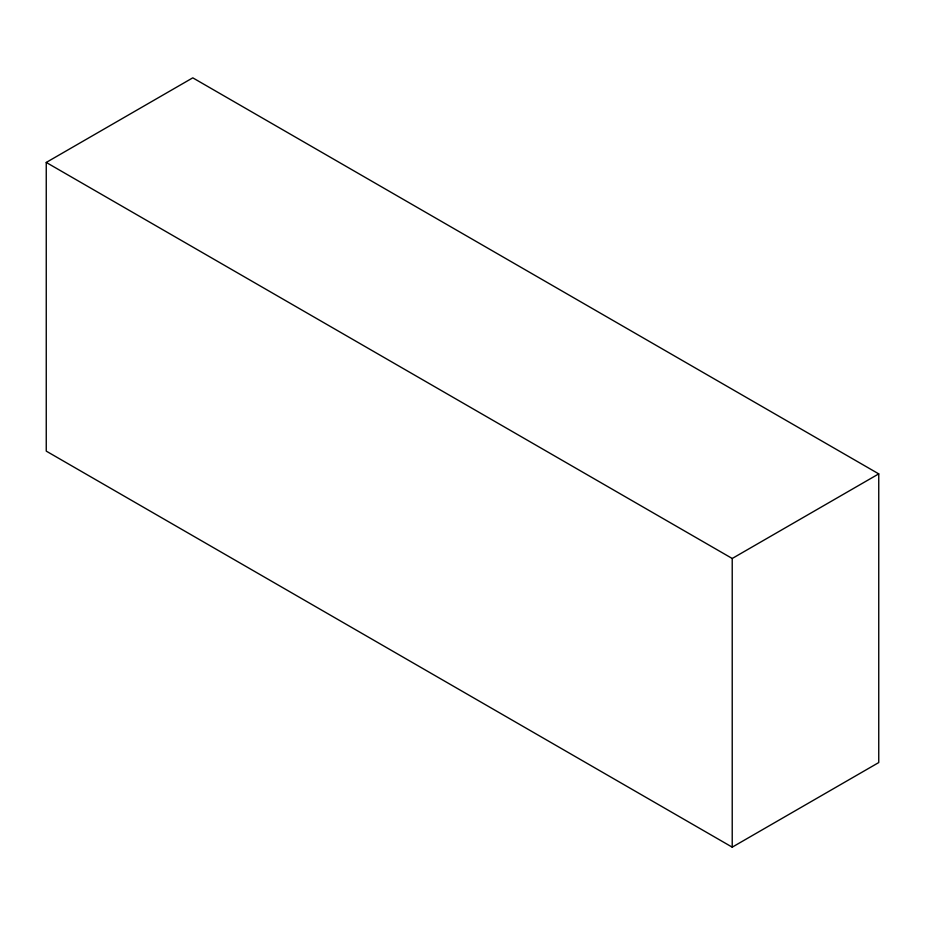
<?xml version="1.0" encoding="UTF-8"?>
<svg xmlns="http://www.w3.org/2000/svg" width="925" height="925" viewBox="0 0 925 925"><rect width="100%" height="100%" fill="white"/><g stroke="black" fill="none" stroke-linecap="round" stroke-linejoin="round"><path stroke-width="1.39" d="M46.25 162.442L192.782 77.839L878.75 473.877L878.75 762.558L732.218 847.161L46.25 451.123L46.25 162.442L732.218 558.48L878.75 473.877M732.218 558.48L732.218 847.161"/></g></svg>
